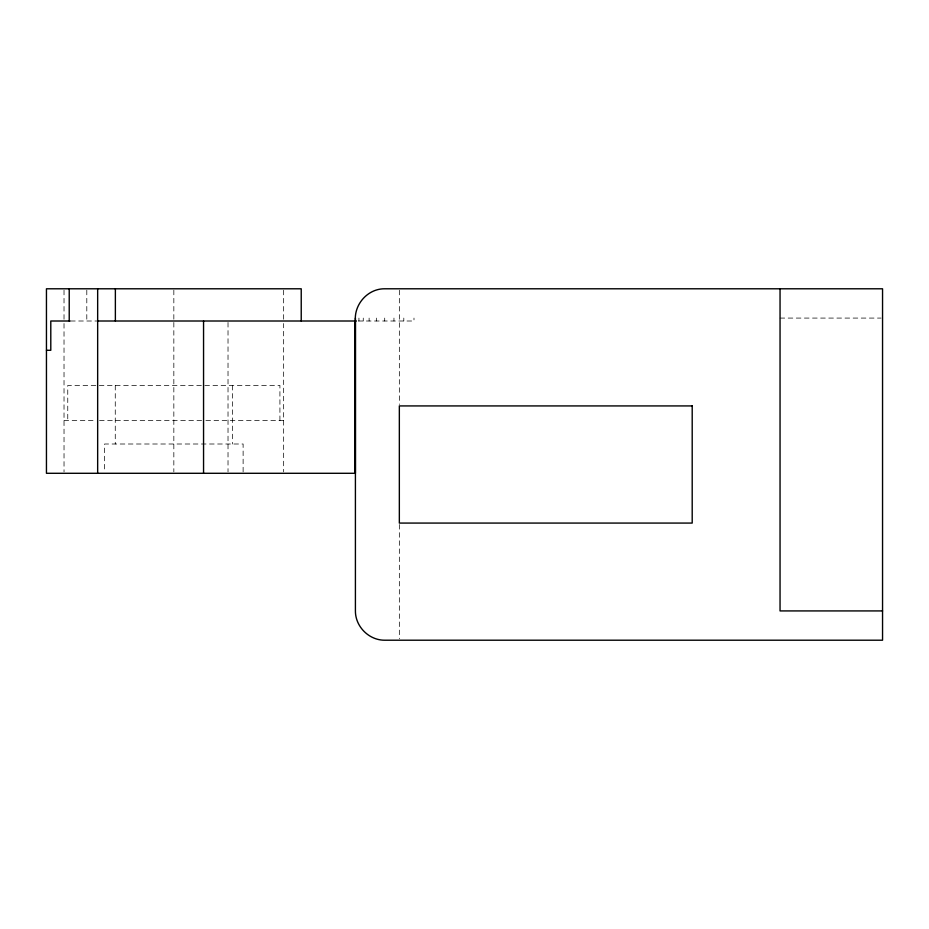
<?xml version="1.0" encoding="UTF-8"?>
<svg xmlns="http://www.w3.org/2000/svg" width="929" height="929" viewBox="0 0 929 929"><rect width="100%" height="100%" fill="white"/><g stroke="black" fill="none" stroke-linecap="round" stroke-linejoin="round"><path stroke-width="0.7" stroke-dasharray="4.64 3.48" d="M780.046 318.078L881.11 318.078M70.581 321.004L96.802 321.004M358.269 321.004L413.986 321.004L413.986 318.078M64.02 420.57L96.186 420.57M99.531 420.57L202.267 420.57M205.901 420.57L283.659 420.57L283.659 323.547M403.813 318.078L403.813 321.004M399.342 290.231L399.342 404.487M399.342 524.513L399.342 638.769M393.954 318.078L393.954 321.004M384.699 318.078L384.699 321.004M376.338 318.078L376.338 321.004M369.115 318.078L369.115 321.004M363.262 318.078L363.262 321.004M358.942 318.078L358.942 321.004M283.659 290.231L283.659 322.096M283.659 420.57L283.659 471.862M279.919 420.57L279.919 385.43L67.759 385.43L67.759 420.57M243.119 471.886L243.119 444.004L104.559 444.004L104.559 471.886M232.413 385.43L232.413 444.004M228.023 322.456L228.023 471.839M173.839 290.185L173.839 319.599M173.839 322.456L173.839 471.839M115.266 385.43L115.266 444.004M86.803 290.185L86.803 321.004M64.02 290.231L64.02 322.096M64.02 323.547L64.031 471.862"/><path stroke-width="1.39" d="M355.412 318.078L355.412 610.922C355.308 626.599 369.022 640.313 384.699 640.209L882.55 640.209L882.55 288.791L384.699 288.791C367.849 288.594 353.903 304.364 355.412 321.004L355.412 473.291L46.45 473.291L46.45 288.791L301.228 288.791L301.228 321.004M70.128 321.004L50.793 321.004L50.793 350.291L46.45 350.291M97.661 321.004L356.306 321.004M882.55 610.922L780.046 610.922L780.046 288.791M354.971 321.004L354.971 473.291M203.556 321.004L203.556 473.291M115.37 288.791L115.37 321.004M97.661 288.791L97.661 473.291M69.222 288.791L69.222 321.004M692.198 405.927L399.342 405.927L399.342 523.073L692.198 523.073L692.198 405.927"/></g></svg>
